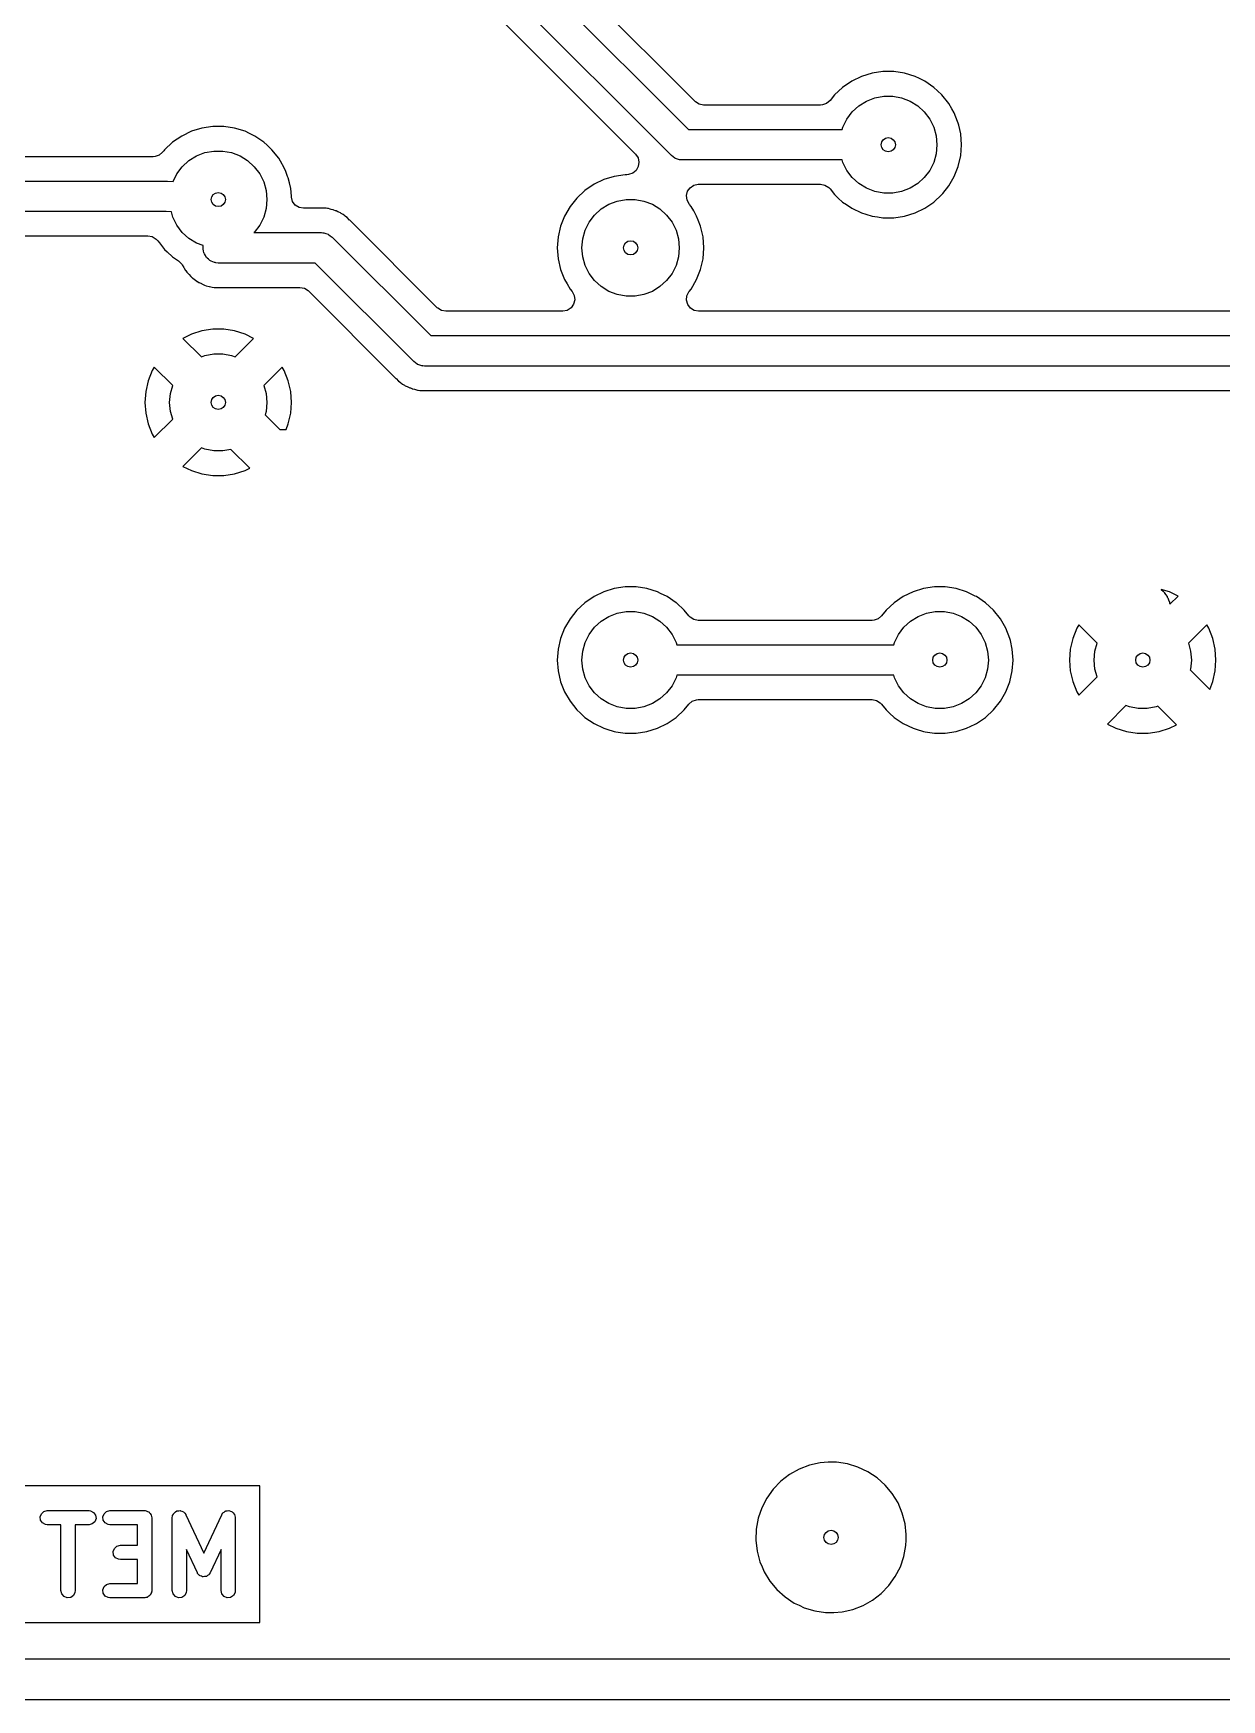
# Model space of a CAD drawing. Extents: x 0.79 to 9.84, y -6.5 to -0.79.
# Drawn here: x 4.108 to 5.261, y -6.496 to -4.879 of the extents above; entities that cross this region are included whole.
import ezdxf

# ---------------------------------------------------------------- set-up
doc = ezdxf.new("R2010")
doc.units = 0
doc.header["$MEASUREMENT"] = 0
doc.layers.add('BLACK', color=7, linetype='CONTINUOUS')

msp = doc.modelspace()

# ---------------------------------------------------------------- linework, layer by layer
at = {"layer": 'BLACK', "linetype": 'CONTINUOUS'}
for p, q in [((4.5794, -4.8085), (4.7435, -4.9726)), ((4.7499, -4.9455), (4.6111, -4.8068)), ((4.727, -4.9978), (4.5587, -4.8296)), ((4.5567, -4.861), (4.6921, -4.9964)), ((4.9019, -4.9258), (4.8931, -4.9318)), ((4.9114, -4.9212), (4.9019, -4.9258)), ((4.9019, -4.9258), (4.9019, -4.9258)), ((4.9216, -4.9181), (4.9114, -4.9212)), ((4.9114, -4.9212), (4.9114, -4.9212)), ((4.9321, -4.9165), (4.9216, -4.9181)), ((4.9216, -4.9181), (4.9216, -4.9181)), ((4.9427, -4.9165), (4.9321, -4.9165)), ((4.9321, -4.9165), (4.9321, -4.9165)), ((4.9532, -4.9181), (4.9427, -4.9165)), ((4.9427, -4.9165), (4.9427, -4.9165)), ((4.9634, -4.9212), (4.9532, -4.9181)), ((4.9532, -4.9181), (4.9532, -4.9181)), ((4.9678, -4.9233), (4.9634, -4.9212)), ((4.9634, -4.9212), (4.9634, -4.9212)), ((4.9634, -4.9212), (4.9634, -4.9212)), ((4.9634, -4.9212), (4.9634, -4.9212)), ((4.9729, -4.9258), (4.9678, -4.9233)), ((4.9817, -4.9318), (4.9729, -4.9258)), ((4.7503, -4.9459), (4.7499, -4.9455)), ((4.7539, -4.9482), (4.7503, -4.9459)), ((4.8809, -4.9446), (4.8776, -4.9474)), ((4.8853, -4.9391), (4.8809, -4.9446)), ((4.8931, -4.9318), (4.8853, -4.9391)), ((4.8931, -4.9318), (4.8931, -4.9318)), ((4.9089, -4.9497), (4.9163, -4.9451)), ((4.9163, -4.9451), (4.9245, -4.942)), ((4.9245, -4.942), (4.933, -4.9404)), ((4.933, -4.9404), (4.9418, -4.9404)), ((4.9418, -4.9404), (4.9503, -4.942)), ((4.9503, -4.942), (4.9585, -4.9451)), ((4.9585, -4.9451), (4.9659, -4.9497)), ((4.9851, -4.935), (4.9817, -4.9318)), ((4.9817, -4.9318), (4.9817, -4.9318)), ((4.9895, -4.9391), (4.9851, -4.935)), ((4.9961, -4.9474), (4.9895, -4.9391)), ((4.7582, -4.949), (4.7539, -4.9482)), ((4.8717, -4.949), (4.7582, -4.949)), ((4.8736, -4.9488), (4.8717, -4.949)), ((4.8776, -4.9474), (4.8736, -4.9488)), ((4.8933, -4.9703), (4.8972, -4.9625)), ((4.8972, -4.9625), (4.9025, -4.9556)), ((4.9025, -4.9556), (4.9089, -4.9497)), ((4.9659, -4.9497), (4.9723, -4.9556)), ((4.9723, -4.9556), (4.9776, -4.9625)), ((4.9776, -4.9625), (4.9815, -4.9703)), ((4.9991, -4.9525), (4.9961, -4.9474)), ((4.9961, -4.9474), (4.9961, -4.9474)), ((4.9961, -4.9474), (4.9961, -4.9474)), ((5.0014, -4.9566), (4.9991, -4.9525)), ((5.0047, -4.9649), (5.0014, -4.9566)), ((5.0014, -4.9566), (5.0014, -4.9566)), ((4.2519, -4.979), (4.2431, -4.985)), ((4.2614, -4.9744), (4.2519, -4.979)), ((4.2519, -4.979), (4.2519, -4.979)), ((4.2716, -4.9712), (4.2614, -4.9744)), ((4.2614, -4.9744), (4.2614, -4.9744)), ((4.2821, -4.9697), (4.2716, -4.9712)), ((4.2716, -4.9712), (4.2716, -4.9712)), ((4.2927, -4.9697), (4.2821, -4.9697)), ((4.2821, -4.9697), (4.2821, -4.9697)), ((4.3032, -4.9712), (4.2927, -4.9697)), ((4.2927, -4.9697), (4.2927, -4.9697)), ((4.3134, -4.9744), (4.3032, -4.9712)), ((4.3032, -4.9712), (4.3032, -4.9712)), ((4.3178, -4.9765), (4.3134, -4.9744)), ((4.3134, -4.9744), (4.3134, -4.9744)), ((4.3134, -4.9744), (4.3134, -4.9744)), ((4.3134, -4.9744), (4.3134, -4.9744)), ((4.3229, -4.979), (4.3178, -4.9765)), ((4.3316, -4.9849), (4.3229, -4.979)), ((4.7435, -4.9726), (4.8927, -4.9726)), ((4.8927, -4.9726), (4.8933, -4.9703)), ((4.9815, -4.9703), (4.9838, -4.9787)), ((4.9838, -4.9787), (4.9846, -4.9874)), ((5.0053, -4.9664), (5.0047, -4.9649)), ((5.0058, -4.9685), (5.0053, -4.9664)), ((5.0077, -4.9768), (5.0058, -4.9685)), ((5.0085, -4.9874), (5.0077, -4.9768)), ((4.2334, -4.9946), (4.2301, -4.9974)), ((4.2345, -4.9932), (4.2334, -4.9946)), ((4.2353, -4.9922), (4.2345, -4.9932)), ((4.2431, -4.985), (4.2353, -4.9922)), ((4.2353, -4.9922), (4.2353, -4.9922)), ((4.2431, -4.985), (4.2431, -4.985)), ((4.2663, -4.9983), (4.2745, -4.9951)), ((4.2745, -4.9951), (4.283, -4.9935)), ((4.283, -4.9935), (4.2918, -4.9935)), ((4.2918, -4.9935), (4.3003, -4.9951)), ((4.3003, -4.9951), (4.3085, -4.9983)), ((4.3317, -4.985), (4.3316, -4.9849)), ((4.3348, -4.9879), (4.3317, -4.985)), ((4.3395, -4.9922), (4.3348, -4.9879)), ((4.3461, -5.0005), (4.3395, -4.9922)), ((4.9846, -4.9874), (4.9838, -4.9961)), ((5.0077, -4.998), (5.0085, -4.9874)), ((4.2242, -4.999), (3.1903, -4.999)), ((4.2261, -4.9988), (4.2242, -4.999)), ((4.2301, -4.9974), (4.2261, -4.9988)), ((4.2472, -5.0157), (4.2525, -5.0087)), ((4.2525, -5.0087), (4.2589, -5.0028)), ((4.2589, -5.0028), (4.2663, -4.9983)), ((4.3085, -4.9983), (4.3159, -5.0028)), ((4.3159, -5.0028), (4.3223, -5.0087)), ((4.3223, -5.0087), (4.3276, -5.0157)), ((4.3478, -5.0034), (4.3461, -5.0005)), ((4.3461, -5.0005), (4.3461, -5.0005)), ((4.3461, -5.0005), (4.3461, -5.0005)), ((4.3514, -5.0097), (4.3478, -5.0034)), ((4.3529, -5.0133), (4.3514, -5.0097)), ((4.3514, -5.0097), (4.3514, -5.0097)), ((4.6921, -4.9964), (4.6946, -5)), ((4.6949, -5.0085), (4.6928, -5.0123)), ((4.6946, -5), (4.6955, -5.0042)), ((4.6955, -5.0042), (4.6949, -5.0085)), ((4.7287, -4.9991), (4.727, -4.9978)), ((4.7304, -5.0004), (4.7287, -4.9991)), ((4.7307, -5.0005), (4.7304, -5.0004)), ((4.7309, -5.0007), (4.7307, -5.0005)), ((4.733, -5.0013), (4.7309, -5.0007)), ((4.735, -5.002), (4.733, -5.0013)), ((4.7354, -5.002), (4.735, -5.002)), ((4.7356, -5.0021), (4.7354, -5.002)), ((4.7359, -5.002), (4.7356, -5.0021)), ((4.7374, -5.0022), (4.7359, -5.002)), ((4.8927, -5.0022), (4.7374, -5.0022)), ((4.8933, -5.0045), (4.8927, -5.0022)), ((4.8972, -5.0123), (4.8933, -5.0045)), ((4.9815, -5.0045), (4.9776, -5.0123)), ((4.9838, -4.9961), (4.9815, -5.0045)), ((5.0014, -5.0182), (5.0053, -5.0084)), ((5.0053, -5.0084), (5.0077, -4.998)), ((3.1717, -5.0226), (4.2374, -5.0226)), ((4.2374, -5.0226), (4.2381, -5.0227)), ((4.2381, -5.0227), (4.2383, -5.0227)), ((4.2383, -5.0227), (4.2436, -5.023)), ((4.2436, -5.023), (4.2472, -5.0157)), ((4.3276, -5.0157), (4.3315, -5.0235)), ((4.3315, -5.0235), (4.3338, -5.0319)), ((4.3547, -5.0181), (4.3529, -5.0133)), ((4.3553, -5.0196), (4.3547, -5.0181)), ((4.3564, -5.0245), (4.3553, -5.0196)), ((4.3577, -5.03), (4.3564, -5.0245)), ((4.6519, -5.0258), (4.6431, -5.0318)), ((4.6614, -5.0212), (4.6519, -5.0258)), ((4.6519, -5.0258), (4.6519, -5.0258)), ((4.6716, -5.0181), (4.6614, -5.0212)), ((4.6614, -5.0212), (4.6614, -5.0212)), ((4.6821, -5.0165), (4.6716, -5.0181)), ((4.6716, -5.0181), (4.6716, -5.0181)), ((4.6838, -5.0165), (4.6821, -5.0165)), ((4.6854, -5.0164), (4.6838, -5.0165)), ((4.6895, -5.015), (4.6854, -5.0164)), ((4.6928, -5.0123), (4.6895, -5.015)), ((4.7452, -5.0291), (4.7489, -5.0267)), ((4.7489, -5.0267), (4.7531, -5.0258)), ((4.7531, -5.0258), (4.7534, -5.0258)), ((4.7534, -5.0258), (4.8717, -5.0258)), ((4.8717, -5.0258), (4.8759, -5.0266)), ((4.8759, -5.0266), (4.8796, -5.0289)), ((4.9025, -5.0192), (4.8972, -5.0123)), ((4.9089, -5.0251), (4.9025, -5.0192)), ((4.9163, -5.0297), (4.9089, -5.0251)), ((4.9659, -5.0251), (4.9585, -5.0297)), ((4.9723, -5.0192), (4.9659, -5.0251)), ((4.9776, -5.0123), (4.9723, -5.0192)), ((4.9904, -5.0347), (4.9961, -5.0274)), ((4.9961, -5.0274), (5.0014, -5.0182)), ((4.9961, -5.0274), (4.9961, -5.0274)), ((4.9961, -5.0274), (4.9961, -5.0274)), ((4.3338, -5.0319), (4.3346, -5.0406)), ((4.3346, -5.0406), (4.3338, -5.0492)), ((4.3583, -5.0374), (4.3577, -5.03)), ((4.3583, -5.0381), (4.3583, -5.0374)), ((4.3583, -5.0383), (4.3583, -5.0381)), ((4.3595, -5.0425), (4.3583, -5.0383)), ((4.3621, -5.0459), (4.3595, -5.0425)), ((4.6353, -5.0391), (4.6287, -5.0474)), ((4.6431, -5.0318), (4.6353, -5.0391)), ((4.6431, -5.0318), (4.6431, -5.0318)), ((4.6663, -5.0451), (4.6745, -5.042)), ((4.6745, -5.042), (4.683, -5.0404)), ((4.683, -5.0404), (4.6918, -5.0404)), ((4.6918, -5.0404), (4.7003, -5.042)), ((4.7003, -5.042), (4.7085, -5.0451)), ((4.7416, -5.0368), (4.7427, -5.0326)), ((4.7422, -5.0411), (4.7416, -5.0368)), ((4.7442, -5.0449), (4.7422, -5.0411)), ((4.7427, -5.0326), (4.7452, -5.0291)), ((4.8796, -5.0289), (4.8809, -5.0302)), ((4.8809, -5.0302), (4.8853, -5.0358)), ((4.8853, -5.0358), (4.8888, -5.0391)), ((4.8888, -5.0391), (4.8931, -5.043)), ((4.8931, -5.043), (4.8967, -5.0454)), ((4.9245, -5.0328), (4.9163, -5.0297)), ((4.933, -5.0344), (4.9245, -5.0328)), ((4.9418, -5.0344), (4.933, -5.0344)), ((4.9503, -5.0328), (4.9418, -5.0344)), ((4.9585, -5.0297), (4.9503, -5.0328)), ((4.9729, -5.049), (4.9817, -5.043)), ((4.9817, -5.043), (4.9895, -5.0358)), ((4.9895, -5.0358), (4.9904, -5.0347)), ((4.2369, -5.0522), (3.1717, -5.0522)), ((4.2419, -5.0525), (4.2369, -5.0522)), ((4.2433, -5.0576), (4.2419, -5.0525)), ((4.2472, -5.0654), (4.2433, -5.0576)), ((4.3315, -5.0576), (4.3276, -5.0654)), ((4.3338, -5.0492), (4.3315, -5.0576)), ((4.3658, -5.0482), (4.3621, -5.0459)), ((4.37, -5.049), (4.3658, -5.0482)), ((4.3842, -5.049), (4.37, -5.049)), ((4.3857, -5.0489), (4.3842, -5.049)), ((4.3861, -5.0489), (4.3857, -5.0489)), ((4.3864, -5.0488), (4.3861, -5.0489)), ((4.3872, -5.0489), (4.3864, -5.0488)), ((4.3864, -5.0488), (4.3864, -5.0488)), ((4.3884, -5.049), (4.3872, -5.0489)), ((4.3893, -5.049), (4.3884, -5.049)), ((4.3913, -5.049), (4.3893, -5.049)), ((4.392, -5.0491), (4.3913, -5.049)), ((4.3913, -5.049), (4.3913, -5.049)), ((4.3935, -5.0493), (4.392, -5.0491)), ((4.3942, -5.0494), (4.3935, -5.0493)), ((4.3961, -5.05), (4.3942, -5.0494)), ((4.3942, -5.0494), (4.3942, -5.0494)), ((4.397, -5.0502), (4.3961, -5.05)), ((4.399, -5.0506), (4.397, -5.0502)), ((4.3996, -5.0509), (4.399, -5.0506)), ((4.399, -5.0506), (4.399, -5.0506)), ((4.399, -5.0506), (4.399, -5.0506)), ((4.401, -5.0514), (4.3996, -5.0509)), ((4.4017, -5.0516), (4.401, -5.0514)), ((4.4035, -5.0525), (4.4017, -5.0516)), ((4.4017, -5.0516), (4.4017, -5.0516)), ((4.4043, -5.0529), (4.4035, -5.0525)), ((4.4061, -5.0536), (4.4043, -5.0529)), ((4.4067, -5.0541), (4.4061, -5.0536)), ((4.4061, -5.0536), (4.4061, -5.0536)), ((4.408, -5.0548), (4.4067, -5.0541)), ((4.4086, -5.0552), (4.408, -5.0548)), ((4.4102, -5.0564), (4.4086, -5.0552)), ((4.4086, -5.0552), (4.4086, -5.0552)), ((4.4109, -5.057), (4.4102, -5.0564)), ((4.4125, -5.0581), (4.4109, -5.057)), ((4.4148, -5.0605), (4.4125, -5.0581)), ((4.6234, -5.0566), (4.6195, -5.0664)), ((4.6287, -5.0474), (4.6234, -5.0566)), ((4.6234, -5.0566), (4.6234, -5.0566)), ((4.6472, -5.0625), (4.6525, -5.0556)), ((4.6525, -5.0556), (4.6589, -5.0497)), ((4.6589, -5.0497), (4.6663, -5.0451)), ((4.7085, -5.0451), (4.7159, -5.0497)), ((4.7159, -5.0497), (4.7223, -5.0556)), ((4.7223, -5.0556), (4.7276, -5.0625)), ((4.7446, -5.0454), (4.7442, -5.0449)), ((4.7461, -5.0474), (4.7446, -5.0454)), ((4.7486, -5.0516), (4.7461, -5.0474)), ((4.7514, -5.0566), (4.7486, -5.0516)), ((4.753, -5.0605), (4.7514, -5.0566)), ((4.7514, -5.0566), (4.7514, -5.0566)), ((4.8967, -5.0454), (4.9019, -5.049)), ((4.9019, -5.049), (4.9019, -5.049)), ((4.9019, -5.049), (4.9019, -5.049)), ((4.9019, -5.049), (4.9114, -5.0536)), ((4.9114, -5.0536), (4.9114, -5.0536)), ((4.9114, -5.0536), (4.9114, -5.0536)), ((4.9114, -5.0536), (4.9155, -5.0548)), ((4.9155, -5.0548), (4.9216, -5.0567)), ((4.9216, -5.0567), (4.9216, -5.0567)), ((4.9216, -5.0567), (4.9216, -5.0567)), ((4.9216, -5.0567), (4.9268, -5.0575)), ((4.9268, -5.0575), (4.9321, -5.0583)), ((4.9321, -5.0583), (4.9321, -5.0583)), ((4.9321, -5.0583), (4.9321, -5.0583)), ((4.9321, -5.0583), (4.9427, -5.0583)), ((4.9427, -5.0583), (4.9532, -5.0567)), ((4.9427, -5.0583), (4.9427, -5.0583)), ((4.9532, -5.0567), (4.9634, -5.0536)), ((4.9634, -5.0536), (4.9729, -5.049)), ((3.1903, -5.0758), (4.2192, -5.0758)), ((4.2192, -5.0758), (4.2234, -5.0766)), ((4.2525, -5.0724), (4.2472, -5.0654)), ((4.2589, -5.0783), (4.2525, -5.0724)), ((4.3223, -5.0724), (4.322, -5.0726)), ((4.322, -5.0726), (4.3874, -5.0726)), ((4.3276, -5.0654), (4.3223, -5.0724)), ((4.3874, -5.0726), (4.3889, -5.0728)), ((4.3889, -5.0728), (4.3892, -5.0728)), ((4.3892, -5.0728), (4.3894, -5.0728)), ((4.3894, -5.0728), (4.3898, -5.0728)), ((4.3898, -5.0728), (4.3918, -5.0735)), ((4.3918, -5.0735), (4.3939, -5.0741)), ((4.3939, -5.0741), (4.3941, -5.0743)), ((4.3941, -5.0743), (4.3944, -5.0744)), ((4.3944, -5.0744), (4.3961, -5.0757)), ((4.3961, -5.0757), (4.3978, -5.077)), ((4.415, -5.0607), (4.4148, -5.0605)), ((4.4999, -5.1455), (4.415, -5.0607)), ((4.6195, -5.0664), (4.6171, -5.0768)), ((4.641, -5.0787), (4.6433, -5.0703)), ((4.6433, -5.0703), (4.6472, -5.0625)), ((4.7276, -5.0625), (4.7315, -5.0703)), ((4.7315, -5.0703), (4.7338, -5.0787)), ((4.7553, -5.0664), (4.753, -5.0605)), ((4.7577, -5.0768), (4.7553, -5.0664)), ((4.2234, -5.0766), (4.2271, -5.0789)), ((4.2271, -5.0789), (4.2283, -5.0803)), ((4.2283, -5.0803), (4.2284, -5.0803)), ((4.2284, -5.0803), (4.2287, -5.0806)), ((4.2287, -5.0806), (4.2287, -5.0806)), ((4.2287, -5.0806), (4.2303, -5.0827)), ((4.2303, -5.0827), (4.2353, -5.0889)), ((4.2353, -5.0889), (4.2379, -5.0913)), ((4.2379, -5.0913), (4.2431, -5.0961)), ((4.2663, -5.0828), (4.2589, -5.0783)), ((4.2726, -5.0853), (4.2663, -5.0828)), ((4.2726, -5.0874), (4.2726, -5.0853)), ((4.2727, -5.088), (4.2726, -5.0874)), ((4.2727, -5.0886), (4.2727, -5.088)), ((4.2731, -5.0904), (4.2727, -5.0886)), ((4.2734, -5.0922), (4.2731, -5.0904)), ((4.2737, -5.0927), (4.2734, -5.0922)), ((4.2739, -5.0933), (4.2737, -5.0927)), ((4.3978, -5.077), (4.4935, -5.1726)), ((4.6171, -5.0768), (4.6163, -5.0874)), ((4.6163, -5.0874), (4.6171, -5.098)), ((4.6402, -5.0874), (4.641, -5.0787)), ((4.641, -5.0961), (4.6402, -5.0874)), ((4.7338, -5.0787), (4.7346, -5.0874)), ((4.7346, -5.0874), (4.7338, -5.0961)), ((4.7585, -5.0874), (4.7577, -5.0768)), ((4.7577, -5.098), (4.7585, -5.0874)), ((4.2431, -5.0961), (4.2489, -5.1001)), ((4.2489, -5.1001), (4.252, -5.1032)), ((4.252, -5.1032), (4.2524, -5.1039)), ((4.2524, -5.1039), (4.2524, -5.1039)), ((4.2524, -5.1039), (4.2541, -5.1066)), ((4.2541, -5.1066), (4.2544, -5.1072)), ((4.2544, -5.1072), (4.2557, -5.1095)), ((4.2749, -5.0949), (4.2739, -5.0933)), ((4.2758, -5.0965), (4.2749, -5.0949)), ((4.2762, -5.0969), (4.2758, -5.0965)), ((4.2765, -5.0974), (4.2762, -5.0969)), ((4.278, -5.0985), (4.2765, -5.0974)), ((4.2793, -5.0998), (4.278, -5.0985)), ((4.2799, -5.1), (4.2793, -5.0998)), ((4.2804, -5.1004), (4.2799, -5.1)), ((4.2821, -5.101), (4.2804, -5.1004)), ((4.2838, -5.1017), (4.2821, -5.101)), ((4.2844, -5.1018), (4.2838, -5.1017)), ((4.285, -5.102), (4.2844, -5.1018)), ((4.2874, -5.1022), (4.285, -5.102)), ((4.3813, -5.1022), (4.2874, -5.1022)), ((4.477, -5.1978), (4.3813, -5.1022)), ((4.6171, -5.098), (4.6195, -5.1084)), ((4.6195, -5.1084), (4.6234, -5.1182)), ((4.6433, -5.1045), (4.641, -5.0961)), ((4.6472, -5.1123), (4.6433, -5.1045)), ((4.7315, -5.1045), (4.7276, -5.1123)), ((4.7338, -5.0961), (4.7315, -5.1045)), ((4.7514, -5.1182), (4.7553, -5.1084)), ((4.7553, -5.1084), (4.7577, -5.098)), ((4.2557, -5.1095), (4.2558, -5.1095)), ((4.2558, -5.1095), (4.2568, -5.111)), ((4.2568, -5.111), (4.2569, -5.111)), ((4.2569, -5.111), (4.2569, -5.111)), ((4.2569, -5.111), (4.2587, -5.1129)), ((4.2587, -5.1129), (4.2591, -5.1134)), ((4.2591, -5.1134), (4.2608, -5.1154)), ((4.2608, -5.1154), (4.2609, -5.1154)), ((4.2609, -5.1154), (4.2622, -5.1166)), ((4.2622, -5.1166), (4.2623, -5.1167)), ((4.2623, -5.1167), (4.2644, -5.1182)), ((4.2644, -5.1182), (4.2649, -5.1185)), ((4.2649, -5.1185), (4.267, -5.1202)), ((4.267, -5.1202), (4.2671, -5.1202)), ((4.2671, -5.1202), (4.2686, -5.1211)), ((4.2686, -5.1211), (4.2687, -5.1212)), ((4.2687, -5.1212), (4.2711, -5.1222)), ((4.2711, -5.1222), (4.2716, -5.1224)), ((4.2716, -5.1224), (4.274, -5.1236)), ((4.274, -5.1236), (4.2741, -5.1236)), ((4.2741, -5.1236), (4.2758, -5.1242)), ((4.2758, -5.1242), (4.2758, -5.1242)), ((4.2758, -5.1242), (4.2784, -5.1248)), ((4.2784, -5.1248), (4.279, -5.1249)), ((4.279, -5.1249), (4.2816, -5.1256)), ((4.6234, -5.1182), (4.6234, -5.1182)), ((4.6234, -5.1182), (4.6258, -5.1224)), ((4.6258, -5.1224), (4.6287, -5.1274)), ((4.6525, -5.1192), (4.6472, -5.1123)), ((4.6589, -5.1251), (4.6525, -5.1192)), ((4.7223, -5.1192), (4.7159, -5.1251)), ((4.7276, -5.1123), (4.7223, -5.1192)), ((4.7461, -5.1274), (4.7514, -5.1182)), ((4.2816, -5.1256), (4.2816, -5.1256)), ((4.2816, -5.1256), (4.2834, -5.1258)), ((4.2834, -5.1258), (4.2835, -5.1258)), ((4.2835, -5.1258), (4.2861, -5.1258)), ((4.2861, -5.1258), (4.2867, -5.1258)), ((4.2867, -5.1258), (4.2894, -5.126)), ((4.2894, -5.1259), (4.2912, -5.1258)), ((4.2894, -5.126), (4.2894, -5.1259)), ((4.2894, -5.126), (4.2894, -5.126)), ((4.2894, -5.126), (4.2894, -5.126)), ((4.2912, -5.1258), (4.3666, -5.1258)), ((4.3666, -5.1258), (4.3709, -5.1266)), ((4.3709, -5.1266), (4.3745, -5.1289)), ((4.3745, -5.1289), (4.3749, -5.1293)), ((4.3749, -5.1293), (4.4598, -5.2141)), ((4.6287, -5.1274), (4.6306, -5.1299)), ((4.6306, -5.1299), (4.6326, -5.1337)), ((4.6332, -5.138), (4.6321, -5.1422)), ((4.6326, -5.1337), (4.6332, -5.138)), ((4.6663, -5.1297), (4.6589, -5.1251)), ((4.6745, -5.1328), (4.6663, -5.1297)), ((4.683, -5.1344), (4.6745, -5.1328)), ((4.6918, -5.1344), (4.683, -5.1344)), ((4.7003, -5.1328), (4.6918, -5.1344)), ((4.7085, -5.1297), (4.7003, -5.1328)), ((4.7159, -5.1251), (4.7085, -5.1297)), ((4.7417, -5.1383), (4.7421, -5.134)), ((4.7429, -5.1425), (4.7417, -5.1383)), ((4.7421, -5.134), (4.744, -5.1301)), ((4.744, -5.1301), (4.7442, -5.1299)), ((4.7442, -5.1299), (4.7461, -5.1274)), ((4.5003, -5.1459), (4.4999, -5.1455)), ((4.5039, -5.1482), (4.5003, -5.1459)), ((4.5082, -5.149), (4.5039, -5.1482)), ((4.6214, -5.149), (4.5082, -5.149)), ((4.6217, -5.149), (4.6214, -5.149)), ((4.626, -5.1481), (4.6217, -5.149)), ((4.6296, -5.1457), (4.626, -5.1481)), ((4.6321, -5.1422), (4.6296, -5.1457)), ((4.7455, -5.1459), (4.7429, -5.1425)), ((4.7491, -5.1482), (4.7455, -5.1459)), ((4.7534, -5.149), (4.7491, -5.1482)), ((5.3342, -5.149), (4.7534, -5.149)), ((4.2614, -5.1712), (4.2531, -5.1753)), ((4.2716, -5.1681), (4.2614, -5.1712)), ((4.2614, -5.1712), (4.2614, -5.1712)), ((4.2821, -5.1665), (4.2716, -5.1681)), ((4.2716, -5.1681), (4.2716, -5.1681)), ((4.2927, -5.1665), (4.2821, -5.1665)), ((4.3032, -5.1681), (4.2927, -5.1665)), ((4.3134, -5.1712), (4.3032, -5.1681)), ((4.3032, -5.1681), (4.3032, -5.1681)), ((4.3217, -5.1753), (4.3134, -5.1712)), ((4.3134, -5.1712), (4.3134, -5.1712)), ((4.4935, -5.1726), (5.3374, -5.1726)), ((4.2531, -5.1753), (4.2711, -5.1933)), ((4.3037, -5.1933), (4.3217, -5.1753)), ((4.2253, -5.2032), (4.2234, -5.2066)), ((4.2432, -5.221), (4.2253, -5.2032)), ((4.2711, -5.1933), (4.2745, -5.192)), ((4.2745, -5.192), (4.283, -5.1904)), ((4.283, -5.1904), (4.2918, -5.1904)), ((4.2918, -5.1904), (4.3003, -5.192)), ((4.3003, -5.192), (4.3037, -5.1933)), ((4.3495, -5.2032), (4.3316, -5.221)), ((4.3514, -5.2066), (4.3495, -5.2032)), ((4.4787, -5.1991), (4.477, -5.1978)), ((4.4804, -5.2004), (4.4787, -5.1991)), ((4.4807, -5.2005), (4.4804, -5.2004)), ((4.4809, -5.2007), (4.4807, -5.2005)), ((4.483, -5.2013), (4.4809, -5.2007)), ((4.485, -5.202), (4.483, -5.2013)), ((4.4854, -5.202), (4.485, -5.202)), ((4.4856, -5.2021), (4.4854, -5.202)), ((4.4859, -5.202), (4.4856, -5.2021)), ((4.4874, -5.2022), (4.4859, -5.202)), ((5.3313, -5.2022), (4.4874, -5.2022)), ((4.2195, -5.2165), (4.2171, -5.2268)), ((4.2234, -5.2066), (4.2195, -5.2165)), ((4.2234, -5.2066), (4.2234, -5.2066)), ((4.241, -5.2287), (4.2432, -5.221)), ((4.3316, -5.221), (4.3338, -5.2287)), ((4.3553, -5.2165), (4.3514, -5.2066)), ((4.3577, -5.2268), (4.3553, -5.2165)), ((4.4598, -5.2141), (4.46, -5.2143)), ((4.46, -5.2143), (4.4623, -5.2167)), ((4.4623, -5.2167), (4.4623, -5.2167)), ((4.4623, -5.2167), (4.4639, -5.2178)), ((4.4639, -5.2178), (4.4646, -5.2184)), ((4.4646, -5.2184), (4.4662, -5.2196)), ((4.4662, -5.2196), (4.4668, -5.22)), ((4.4668, -5.22), (4.4681, -5.2207)), ((4.4681, -5.2207), (4.4687, -5.2212)), ((4.4687, -5.2212), (4.4687, -5.2212)), ((4.4687, -5.2212), (4.4687, -5.2212)), ((4.4687, -5.2212), (4.4687, -5.2212)), ((4.4687, -5.2212), (4.4705, -5.2219)), ((4.4705, -5.2219), (4.4713, -5.2223)), ((4.2171, -5.2268), (4.2163, -5.2374)), ((4.2163, -5.2374), (4.2171, -5.248)), ((4.2402, -5.2374), (4.241, -5.2287)), ((4.241, -5.2461), (4.2402, -5.2374)), ((4.3338, -5.2287), (4.3346, -5.2374)), ((4.3346, -5.2374), (4.3338, -5.2461)), ((4.3585, -5.2374), (4.3577, -5.2268)), ((4.3577, -5.248), (4.3585, -5.2374)), ((4.4713, -5.2223), (4.4731, -5.2233)), ((4.4731, -5.2233), (4.4738, -5.2234)), ((4.4738, -5.2234), (4.4752, -5.2239)), ((4.4752, -5.2239), (4.4755, -5.2241)), ((4.4755, -5.2241), (4.4758, -5.2242)), ((4.4758, -5.2242), (4.4763, -5.2243)), ((4.4763, -5.2243), (4.4778, -5.2246)), ((4.4778, -5.2246), (4.4787, -5.2248)), ((4.4787, -5.2248), (4.4806, -5.2254)), ((4.4806, -5.2254), (4.4809, -5.2254)), ((4.4809, -5.2254), (4.4813, -5.2255)), ((4.4813, -5.2255), (4.4828, -5.2257)), ((4.4828, -5.2257), (4.4835, -5.2258)), ((4.4835, -5.2258), (4.4835, -5.2258)), ((4.4835, -5.2258), (4.4855, -5.2258)), ((4.4855, -5.2258), (4.4864, -5.2258)), ((4.4864, -5.2258), (4.4866, -5.2259)), ((4.4866, -5.2259), (4.4884, -5.226)), ((4.4884, -5.226), (4.4891, -5.2259)), ((4.4891, -5.2259), (4.4906, -5.2258)), ((4.4906, -5.2258), (5.3166, -5.2258)), ((4.2171, -5.248), (4.2195, -5.2583)), ((4.2253, -5.2716), (4.2432, -5.2538)), ((4.2432, -5.2538), (4.241, -5.2461)), ((4.3338, -5.2461), (4.3329, -5.2495)), ((4.3329, -5.2495), (4.3472, -5.2638)), ((4.3553, -5.2583), (4.3577, -5.248)), ((4.2195, -5.2583), (4.2234, -5.2682)), ((4.2234, -5.2682), (4.2234, -5.2682)), ((4.2234, -5.2682), (4.2253, -5.2716)), ((4.3472, -5.2638), (4.3532, -5.2638)), ((4.3532, -5.2638), (4.3553, -5.2583)), ((4.2711, -5.2815), (4.2531, -5.2995)), ((4.2745, -5.2828), (4.2711, -5.2815)), ((4.283, -5.2844), (4.2745, -5.2828)), ((4.2918, -5.2844), (4.283, -5.2844)), ((4.2996, -5.283), (4.2918, -5.2844)), ((4.3179, -5.3013), (4.2996, -5.283)), ((4.2531, -5.2995), (4.2614, -5.3036)), ((4.3134, -5.3036), (4.3179, -5.3013)), ((4.2614, -5.3036), (4.2716, -5.3067)), ((4.2716, -5.3067), (4.2716, -5.3067)), ((4.2716, -5.3067), (4.2821, -5.3083)), ((4.2821, -5.3083), (4.2821, -5.3083)), ((4.2821, -5.3083), (4.2927, -5.3083)), ((4.2927, -5.3083), (4.3032, -5.3067)), ((4.2927, -5.3083), (4.2927, -5.3083)), ((4.3032, -5.3067), (4.3134, -5.3036)), ((4.3032, -5.3067), (4.3032, -5.3067)), ((4.3134, -5.3036), (4.3134, -5.3036)), ((4.6431, -5.4318), (4.6353, -5.4391)), ((4.6519, -5.4258), (4.6431, -5.4318)), ((4.6431, -5.4318), (4.6431, -5.4318)), ((4.6614, -5.4212), (4.6519, -5.4258)), ((4.6519, -5.4258), (4.6519, -5.4258)), ((4.6716, -5.4181), (4.6614, -5.4212)), ((4.6614, -5.4212), (4.6614, -5.4212)), ((4.6821, -5.4165), (4.6716, -5.4181)), ((4.6716, -5.4181), (4.6716, -5.4181)), ((4.6927, -5.4165), (4.6821, -5.4165)), ((4.6821, -5.4165), (4.6821, -5.4165)), ((4.7032, -5.4181), (4.6927, -5.4165)), ((4.6927, -5.4165), (4.6927, -5.4165)), ((4.7134, -5.4212), (4.7032, -5.4181)), ((4.7032, -5.4181), (4.7032, -5.4181)), ((4.7164, -5.4227), (4.7134, -5.4212)), ((4.7134, -5.4212), (4.7134, -5.4212)), ((4.7134, -5.4212), (4.7134, -5.4212)), ((4.7134, -5.4212), (4.7134, -5.4212)), ((4.7229, -5.4258), (4.7164, -5.4227)), ((4.7317, -5.4318), (4.7229, -5.4258)), ((4.7318, -5.4319), (4.7317, -5.4318)), ((4.7317, -5.4318), (4.7317, -5.4318)), ((4.7395, -5.4391), (4.7318, -5.4319)), ((4.9431, -5.4318), (4.9353, -5.4391)), ((4.9519, -5.4258), (4.9431, -5.4318)), ((4.9431, -5.4318), (4.9431, -5.4318)), ((4.9614, -5.4212), (4.9519, -5.4258)), ((4.9519, -5.4258), (4.9519, -5.4258)), ((4.9716, -5.4181), (4.9614, -5.4212)), ((4.9614, -5.4212), (4.9614, -5.4212)), ((4.9821, -5.4165), (4.9716, -5.4181)), ((4.9716, -5.4181), (4.9716, -5.4181)), ((4.9927, -5.4165), (4.9821, -5.4165)), ((4.9821, -5.4165), (4.9821, -5.4165)), ((5.0032, -5.4181), (4.9927, -5.4165)), ((4.9927, -5.4165), (4.9927, -5.4165)), ((5.0134, -5.4212), (5.0032, -5.4181)), ((5.0032, -5.4181), (5.0032, -5.4181)), ((5.0164, -5.4227), (5.0134, -5.4212)), ((5.0134, -5.4212), (5.0134, -5.4212)), ((5.0134, -5.4212), (5.0134, -5.4212)), ((5.0134, -5.4212), (5.0134, -5.4212)), ((5.0217, -5.4253), (5.0164, -5.4227)), ((5.0229, -5.4258), (5.0217, -5.4253)), ((5.0317, -5.4318), (5.0229, -5.4258)), ((5.0318, -5.4319), (5.0317, -5.4318)), ((5.0317, -5.4318), (5.0317, -5.4318)), ((5.0395, -5.4391), (5.0318, -5.4319)), ((5.2102, -5.4212), (5.2022, -5.4188)), ((5.2022, -5.4188), (5.2041, -5.4207)), ((5.2041, -5.4207), (5.2046, -5.4213)), ((5.2046, -5.4213), (5.2051, -5.4218)), ((5.2051, -5.4218), (5.2064, -5.4237)), ((5.2064, -5.4237), (5.2079, -5.4256)), ((5.2079, -5.4256), (5.2081, -5.4263)), ((5.2081, -5.4263), (5.2086, -5.4269)), ((5.2086, -5.4269), (5.2093, -5.4291)), ((5.2093, -5.4291), (5.2102, -5.4313)), ((5.2186, -5.4253), (5.2102, -5.4212)), ((5.2102, -5.4212), (5.2102, -5.4212)), ((5.2102, -5.4313), (5.2103, -5.432)), ((5.2103, -5.432), (5.2106, -5.4327)), ((5.2106, -5.4332), (5.2186, -5.4253)), ((4.6287, -5.4474), (4.6234, -5.4566)), ((4.6353, -5.4391), (4.6287, -5.4474)), ((4.6589, -5.4497), (4.6663, -5.4451)), ((4.6663, -5.4451), (4.6745, -5.442)), ((4.6745, -5.442), (4.683, -5.4404)), ((4.683, -5.4404), (4.6918, -5.4404)), ((4.6918, -5.4404), (4.7003, -5.442)), ((4.7003, -5.442), (4.7085, -5.4451)), ((4.7085, -5.4451), (4.7159, -5.4497)), ((4.7439, -5.4446), (4.7395, -5.4391)), ((4.7452, -5.4459), (4.7439, -5.4446)), ((4.7489, -5.4482), (4.7452, -5.4459)), ((4.7531, -5.449), (4.7489, -5.4482)), ((4.9276, -5.4474), (4.9236, -5.4488)), ((4.9309, -5.4446), (4.9276, -5.4474)), ((4.9353, -5.4391), (4.9309, -5.4446)), ((4.9589, -5.4497), (4.9663, -5.4451)), ((4.9663, -5.4451), (4.9745, -5.442)), ((4.9745, -5.442), (4.983, -5.4404)), ((4.983, -5.4404), (4.9918, -5.4404)), ((4.9918, -5.4404), (5.0003, -5.442)), ((5.0003, -5.442), (5.0085, -5.4451)), ((5.0085, -5.4451), (5.0159, -5.4497)), ((5.0461, -5.4474), (5.0395, -5.4391)), ((5.0474, -5.4496), (5.0461, -5.4474)), ((5.0461, -5.4474), (5.0461, -5.4474)), ((5.0461, -5.4474), (5.0461, -5.4474)), ((5.2106, -5.4327), (5.2106, -5.4332)), ((4.6234, -5.4566), (4.6195, -5.4664)), ((4.6234, -5.4566), (4.6234, -5.4566)), ((4.6433, -5.4703), (4.6472, -5.4625)), ((4.6472, -5.4625), (4.6525, -5.4556)), ((4.6525, -5.4556), (4.6589, -5.4497)), ((4.7159, -5.4497), (4.7223, -5.4556)), ((4.7223, -5.4556), (4.7276, -5.4625)), ((4.7276, -5.4625), (4.7315, -5.4703)), ((4.9217, -5.449), (4.7531, -5.449)), ((4.9236, -5.4488), (4.9217, -5.449)), ((4.9433, -5.4703), (4.9472, -5.4625)), ((4.9472, -5.4625), (4.9525, -5.4556)), ((4.9525, -5.4556), (4.9589, -5.4497)), ((5.0159, -5.4497), (5.0223, -5.4556)), ((5.0223, -5.4556), (5.0276, -5.4625)), ((5.0276, -5.4625), (5.0315, -5.4703)), ((5.0514, -5.4566), (5.0474, -5.4496)), ((5.0553, -5.4664), (5.0514, -5.4566)), ((5.0514, -5.4566), (5.0514, -5.4566)), ((5.1202, -5.4566), (5.1163, -5.4665)), ((5.1222, -5.4532), (5.1202, -5.4566)), ((5.1202, -5.4566), (5.1202, -5.4566)), ((5.14, -5.471), (5.1222, -5.4532)), ((5.2463, -5.4532), (5.2285, -5.471)), ((5.2483, -5.4566), (5.2463, -5.4532)), ((5.2522, -5.4665), (5.2483, -5.4566)), ((4.6171, -5.4768), (4.6163, -5.4874)), ((4.6195, -5.4664), (4.6171, -5.4768)), ((4.6402, -5.4874), (4.641, -5.4787)), ((4.641, -5.4787), (4.6433, -5.4703)), ((4.7315, -5.4703), (4.7321, -5.4726)), ((4.7321, -5.4726), (4.9427, -5.4726)), ((4.9427, -5.4726), (4.9433, -5.4703)), ((5.0315, -5.4703), (5.0338, -5.4787)), ((5.0338, -5.4787), (5.0346, -5.4874)), ((5.0558, -5.4683), (5.0553, -5.4664)), ((5.0577, -5.4768), (5.0558, -5.4683)), ((5.0585, -5.4874), (5.0577, -5.4768)), ((5.114, -5.4768), (5.1132, -5.4874)), ((5.1163, -5.4665), (5.114, -5.4768)), ((5.137, -5.4874), (5.1378, -5.4787)), ((5.1378, -5.4787), (5.14, -5.471)), ((5.2285, -5.471), (5.2307, -5.4787)), ((5.2307, -5.4787), (5.2315, -5.4874)), ((5.2545, -5.4768), (5.2522, -5.4665)), ((5.2553, -5.4874), (5.2545, -5.4768)), ((4.6163, -5.4874), (4.6171, -5.498)), ((4.641, -5.4961), (4.6402, -5.4874)), ((4.6433, -5.5045), (4.641, -5.4961)), ((5.0338, -5.4961), (5.0315, -5.5045)), ((5.0346, -5.4874), (5.0338, -5.4961)), ((5.0577, -5.498), (5.0585, -5.4874)), ((5.1132, -5.4874), (5.114, -5.498)), ((5.1378, -5.4961), (5.137, -5.4874)), ((5.14, -5.5038), (5.1378, -5.4961)), ((5.2307, -5.4961), (5.2304, -5.497)), ((5.2315, -5.4874), (5.2307, -5.4961)), ((5.2545, -5.498), (5.2553, -5.4874)), ((4.6171, -5.498), (4.6195, -5.5084)), ((4.6195, -5.5084), (4.6234, -5.5182)), ((4.6472, -5.5123), (4.6433, -5.5045)), ((4.6525, -5.5192), (4.6472, -5.5123)), ((4.7276, -5.5123), (4.7223, -5.5192)), ((4.7315, -5.5045), (4.7276, -5.5123)), ((4.7321, -5.5022), (4.7315, -5.5045)), ((4.9427, -5.5022), (4.7321, -5.5022)), ((4.9433, -5.5045), (4.9427, -5.5022)), ((4.9472, -5.5123), (4.9433, -5.5045)), ((4.9525, -5.5192), (4.9472, -5.5123)), ((5.0276, -5.5123), (5.0223, -5.5192)), ((5.0315, -5.5045), (5.0276, -5.5123)), ((5.0514, -5.5182), (5.0553, -5.5084)), ((5.0553, -5.5084), (5.0577, -5.498)), ((5.114, -5.498), (5.1163, -5.5083)), ((5.1163, -5.5083), (5.1202, -5.5182)), ((5.1222, -5.5216), (5.14, -5.5038)), ((5.2304, -5.497), (5.2492, -5.5158)), ((5.2492, -5.5158), (5.2522, -5.5083)), ((5.2522, -5.5083), (5.2545, -5.498)), ((4.6234, -5.5182), (4.6234, -5.5182)), ((4.6234, -5.5182), (4.6287, -5.5274)), ((4.6287, -5.5274), (4.6353, -5.5358)), ((4.6589, -5.5251), (4.6525, -5.5192)), ((4.6663, -5.5297), (4.6589, -5.5251)), ((4.7159, -5.5251), (4.7085, -5.5297)), ((4.7223, -5.5192), (4.7159, -5.5251)), ((4.7439, -5.5302), (4.7472, -5.5274)), ((4.7472, -5.5274), (4.7513, -5.526)), ((4.7513, -5.526), (4.7531, -5.5258)), ((4.7531, -5.5258), (4.9217, -5.5258)), ((4.9217, -5.5258), (4.9259, -5.5266)), ((4.9259, -5.5266), (4.9296, -5.5289)), ((4.9296, -5.5289), (4.9309, -5.5302)), ((4.9589, -5.5251), (4.9525, -5.5192)), ((4.9663, -5.5297), (4.9589, -5.5251)), ((5.0159, -5.5251), (5.0085, -5.5297)), ((5.0223, -5.5192), (5.0159, -5.5251)), ((5.0395, -5.5358), (5.0461, -5.5274)), ((5.0461, -5.5274), (5.0514, -5.5182)), ((5.1202, -5.5182), (5.1202, -5.5182)), ((5.1202, -5.5182), (5.1222, -5.5216)), ((4.6353, -5.5358), (4.6387, -5.5389)), ((4.6387, -5.5389), (4.6431, -5.543)), ((4.6431, -5.543), (4.6431, -5.543)), ((4.6431, -5.543), (4.6519, -5.549)), ((4.6745, -5.5328), (4.6663, -5.5297)), ((4.683, -5.5344), (4.6745, -5.5328)), ((4.6918, -5.5344), (4.683, -5.5344)), ((4.7003, -5.5328), (4.6918, -5.5344)), ((4.7085, -5.5297), (4.7003, -5.5328)), ((4.7229, -5.549), (4.7317, -5.543)), ((4.7317, -5.543), (4.7395, -5.5358)), ((4.7395, -5.5358), (4.7439, -5.5302)), ((4.9309, -5.5302), (4.9353, -5.5358)), ((4.9353, -5.5358), (4.9387, -5.5389)), ((4.9387, -5.5389), (4.9431, -5.543)), ((4.9431, -5.543), (4.9431, -5.543)), ((4.9431, -5.543), (4.9519, -5.549)), ((4.9745, -5.5328), (4.9663, -5.5297)), ((4.983, -5.5344), (4.9745, -5.5328)), ((4.9918, -5.5344), (4.983, -5.5344)), ((5.0003, -5.5328), (4.9918, -5.5344)), ((5.0085, -5.5297), (5.0003, -5.5328)), ((5.0229, -5.549), (5.0317, -5.543)), ((5.0317, -5.543), (5.0395, -5.5358)), ((5.168, -5.5315), (5.15, -5.5495)), ((5.1713, -5.5328), (5.168, -5.5315)), ((5.1799, -5.5344), (5.1713, -5.5328)), ((5.1886, -5.5344), (5.1799, -5.5344)), ((5.1972, -5.5328), (5.1886, -5.5344)), ((5.1988, -5.5322), (5.1972, -5.5328)), ((5.2169, -5.5503), (5.1988, -5.5322)), ((4.6519, -5.549), (4.6519, -5.549)), ((4.6519, -5.549), (4.6519, -5.549)), ((4.6519, -5.549), (4.6614, -5.5536)), ((4.6614, -5.5536), (4.6614, -5.5536)), ((4.6614, -5.5536), (4.6614, -5.5536)), ((4.6614, -5.5536), (4.6643, -5.5544)), ((4.6643, -5.5544), (4.6716, -5.5567)), ((4.6716, -5.5567), (4.6716, -5.5567)), ((4.6716, -5.5567), (4.6716, -5.5567)), ((4.6716, -5.5567), (4.6731, -5.5569)), ((4.6731, -5.5569), (4.6821, -5.5583)), ((4.6821, -5.5583), (4.6821, -5.5583)), ((4.6821, -5.5583), (4.6821, -5.5583)), ((4.6821, -5.5583), (4.6927, -5.5583)), ((4.6927, -5.5583), (4.7032, -5.5567)), ((4.6927, -5.5583), (4.6927, -5.5583)), ((4.7032, -5.5567), (4.7134, -5.5536)), ((4.7134, -5.5536), (4.7229, -5.549)), ((4.9519, -5.549), (4.9519, -5.549)), ((4.9519, -5.549), (4.9519, -5.549)), ((4.9519, -5.549), (4.9614, -5.5536)), ((4.9614, -5.5536), (4.9614, -5.5536)), ((4.9614, -5.5536), (4.9614, -5.5536)), ((4.9614, -5.5536), (4.9643, -5.5544)), ((4.9643, -5.5544), (4.9716, -5.5567)), ((4.9716, -5.5567), (4.9716, -5.5567)), ((4.9716, -5.5567), (4.9716, -5.5567)), ((4.9716, -5.5567), (4.9731, -5.5569)), ((4.9731, -5.5569), (4.9821, -5.5583)), ((4.9821, -5.5583), (4.9821, -5.5583)), ((4.9821, -5.5583), (4.9821, -5.5583)), ((4.9821, -5.5583), (4.9927, -5.5583)), ((4.9927, -5.5583), (5.0032, -5.5567)), ((4.9927, -5.5583), (4.9927, -5.5583)), ((5.0032, -5.5567), (5.0134, -5.5536)), ((5.0134, -5.5536), (5.0217, -5.5495)), ((5.0217, -5.5495), (5.0229, -5.549)), ((5.15, -5.5495), (5.1583, -5.5536)), ((5.1583, -5.5536), (5.1684, -5.5567)), ((5.1684, -5.5567), (5.1684, -5.5567)), ((5.1684, -5.5567), (5.1789, -5.5583)), ((5.1789, -5.5583), (5.1789, -5.5583)), ((5.1789, -5.5583), (5.1896, -5.5583)), ((5.1896, -5.5583), (5.2001, -5.5567)), ((5.1896, -5.5583), (5.1896, -5.5583)), ((5.2001, -5.5567), (5.2102, -5.5536)), ((5.2001, -5.5567), (5.2001, -5.5567)), ((5.2102, -5.5536), (5.2169, -5.5503)), ((5.2102, -5.5536), (5.2102, -5.5536)), ((4.8509, -6.2724), (4.8416, -6.2777)), ((4.8608, -6.2686), (4.8509, -6.2724)), ((4.8509, -6.2724), (4.8509, -6.2724)), ((4.8713, -6.2663), (4.8608, -6.2686)), ((4.8792, -6.2657), (4.8713, -6.2663)), ((4.8713, -6.2663), (4.8713, -6.2663)), ((4.8872, -6.2657), (4.8792, -6.2657)), ((4.8792, -6.2657), (4.8792, -6.2657)), ((4.8978, -6.2673), (4.8872, -6.2657)), ((4.8872, -6.2657), (4.8872, -6.2657)), ((4.908, -6.2704), (4.8978, -6.2673)), ((4.9176, -6.2749), (4.908, -6.2704)), ((4.3277, -6.2887), (1.9681, -6.2887)), ((4.3277, -6.3413), (4.3277, -6.2887)), ((4.8331, -6.2842), (4.8257, -6.2919)), ((4.8416, -6.2777), (4.8331, -6.2842)), ((4.9265, -6.2808), (4.9176, -6.2749)), ((4.9176, -6.2749), (4.9176, -6.2749)), ((4.9345, -6.2879), (4.9265, -6.2808)), ((4.9265, -6.2808), (4.9265, -6.2808)), ((4.9413, -6.2961), (4.9345, -6.2879)), ((4.9345, -6.2879), (4.9345, -6.2879)), ((4.8195, -6.3005), (4.8147, -6.31)), ((4.8257, -6.2919), (4.8195, -6.3005)), ((4.9469, -6.3052), (4.9413, -6.2961)), ((4.951, -6.315), (4.9469, -6.3052)), ((4.1146, -6.3186), (4.1158, -6.3156)), ((4.115, -6.3219), (4.1146, -6.3186)), ((4.1158, -6.3156), (4.1183, -6.3134)), ((4.1183, -6.3134), (4.1215, -6.3126)), ((4.1215, -6.3126), (4.162, -6.3126)), ((4.162, -6.3126), (4.1636, -6.3128)), ((4.1636, -6.3128), (4.1665, -6.3143)), ((4.1665, -6.3143), (4.1684, -6.317)), ((4.1688, -6.3203), (4.1676, -6.3234)), ((4.1684, -6.317), (4.1688, -6.3203)), ((4.1754, -6.3186), (4.1766, -6.3156)), ((4.1758, -6.3219), (4.1754, -6.3186)), ((4.1766, -6.3156), (4.179, -6.3134)), ((4.179, -6.3134), (4.1822, -6.3126)), ((4.1822, -6.3126), (4.216, -6.3126)), ((4.216, -6.3126), (4.2166, -6.3127)), ((4.2166, -6.3127), (4.2168, -6.3126)), ((4.2168, -6.3126), (4.217, -6.3127)), ((4.217, -6.3127), (4.2176, -6.3128)), ((4.2176, -6.3128), (4.2187, -6.3134)), ((4.2187, -6.3134), (4.2199, -6.3138)), ((4.2199, -6.3138), (4.2202, -6.3141)), ((4.2202, -6.3141), (4.2205, -6.3143)), ((4.2205, -6.3143), (4.2212, -6.3153)), ((4.2212, -6.3153), (4.2221, -6.3163)), ((4.2221, -6.3163), (4.2222, -6.3167)), ((4.2222, -6.3167), (4.2224, -6.317)), ((4.2224, -6.317), (4.2226, -6.3183)), ((4.2226, -6.3183), (4.2229, -6.3195)), ((4.2229, -6.3195), (4.2229, -6.3903)), ((4.2428, -6.3195), (4.243, -6.3178)), ((4.2428, -6.3903), (4.2428, -6.3195)), ((4.243, -6.3178), (4.2431, -6.3177)), ((4.2431, -6.3175), (4.2439, -6.3162)), ((4.2431, -6.3177), (4.2431, -6.3175)), ((4.2439, -6.3162), (4.2446, -6.3149)), ((4.2446, -6.3149), (4.2447, -6.3148)), ((4.2447, -6.3148), (4.2448, -6.3147)), ((4.2448, -6.3147), (4.246, -6.3139)), ((4.246, -6.3139), (4.2473, -6.313)), ((4.2473, -6.313), (4.2474, -6.313)), ((4.2474, -6.313), (4.2476, -6.3129)), ((4.2476, -6.3129), (4.2491, -6.3128)), ((4.2491, -6.3128), (4.2505, -6.3126)), ((4.2505, -6.3126), (4.2507, -6.3127)), ((4.2507, -6.3127), (4.2509, -6.3127)), ((4.2509, -6.3127), (4.2522, -6.3133)), ((4.2522, -6.3133), (4.2536, -6.3138)), ((4.2536, -6.3138), (4.2537, -6.3139)), ((4.2537, -6.3139), (4.2539, -6.314)), ((4.2539, -6.314), (4.2548, -6.3152)), ((4.2548, -6.3152), (4.2558, -6.3163)), ((4.2558, -6.3163), (4.2559, -6.3164)), ((4.2559, -6.3164), (4.256, -6.3166)), ((4.256, -6.3166), (4.2733, -6.3538)), ((4.2733, -6.3538), (4.2907, -6.3166)), ((4.2907, -6.3166), (4.2916, -6.3151)), ((4.2916, -6.3151), (4.2917, -6.315)), ((4.2917, -6.315), (4.2918, -6.3149)), ((4.2918, -6.3149), (4.293, -6.3141)), ((4.293, -6.3141), (4.2942, -6.3131)), ((4.2942, -6.3131), (4.2944, -6.3131)), ((4.2944, -6.3131), (4.2945, -6.313)), ((4.2945, -6.313), (4.296, -6.3128)), ((4.296, -6.3128), (4.2975, -6.3126)), ((4.2975, -6.3126), (4.2976, -6.3126)), ((4.2976, -6.3126), (4.2978, -6.3126)), ((4.2978, -6.3126), (4.2992, -6.3132)), ((4.2992, -6.3132), (4.3006, -6.3136)), ((4.3006, -6.3136), (4.3007, -6.3137)), ((4.3007, -6.3137), (4.3009, -6.3138)), ((4.3009, -6.3138), (4.3019, -6.3149)), ((4.3019, -6.3149), (4.3029, -6.316)), ((4.3029, -6.316), (4.303, -6.3161)), ((4.303, -6.3161), (4.3031, -6.3163)), ((4.3031, -6.3163), (4.3034, -6.3177)), ((4.3034, -6.3177), (4.3038, -6.3191)), ((4.3038, -6.3191), (4.3038, -6.3193)), ((4.3038, -6.3193), (4.3039, -6.3195)), ((4.3039, -6.3195), (4.3039, -6.3903)), ((4.8112, -6.3201), (4.8093, -6.3306)), ((4.8147, -6.31), (4.8112, -6.3201)), ((4.8112, -6.3201), (4.8112, -6.3201)), ((4.9537, -6.3253), (4.951, -6.315)), ((4.1169, -6.3246), (4.115, -6.3219)), ((4.1198, -6.3262), (4.1169, -6.3246)), ((4.1215, -6.3264), (4.1198, -6.3262)), ((4.1348, -6.3264), (4.1215, -6.3264)), ((4.1348, -6.3903), (4.1348, -6.3264)), ((4.162, -6.3264), (4.1486, -6.3264)), ((4.1486, -6.3264), (4.1486, -6.3903)), ((4.1652, -6.3256), (4.162, -6.3264)), ((4.1676, -6.3234), (4.1652, -6.3256)), ((4.1777, -6.3246), (4.1758, -6.3219)), ((4.1806, -6.3262), (4.1777, -6.3246)), ((4.1822, -6.3264), (4.1806, -6.3262)), ((4.2091, -6.3264), (4.1822, -6.3264)), ((4.2091, -6.3463), (4.2091, -6.3264)), ((4.8093, -6.3306), (4.8089, -6.3413)), ((4.8093, -6.3306), (4.8093, -6.3306)), ((4.9549, -6.3359), (4.9537, -6.3253)), ((4.9547, -6.3413), (4.9549, -6.3359)), ((4.1855, -6.3524), (4.1867, -6.3493)), ((4.1859, -6.3557), (4.1855, -6.3524)), ((4.1867, -6.3493), (4.1891, -6.3471)), ((4.1891, -6.3471), (4.1924, -6.3463)), ((4.1924, -6.3463), (4.2091, -6.3463)), ((4.2671, -6.373), (4.2566, -6.3505)), ((4.2566, -6.3505), (4.2566, -6.3903)), ((4.2901, -6.3505), (4.2796, -6.373)), ((4.2901, -6.3903), (4.2901, -6.3505)), ((4.3277, -6.4211), (4.3277, -6.3413)), ((4.8089, -6.3413), (4.8089, -6.3413)), ((4.8089, -6.3413), (4.8101, -6.3519)), ((4.8101, -6.3519), (4.8101, -6.3519)), ((4.8101, -6.3519), (4.8114, -6.3571)), ((4.9526, -6.3571), (4.9545, -6.3466)), ((4.9545, -6.3466), (4.9547, -6.3413)), ((4.1878, -6.3584), (4.1859, -6.3557)), ((4.1907, -6.3599), (4.1878, -6.3584)), ((4.1924, -6.3601), (4.1907, -6.3599)), ((4.2091, -6.3601), (4.1924, -6.3601)), ((4.2091, -6.3834), (4.2091, -6.3601)), ((4.8114, -6.3571), (4.8128, -6.3622)), ((4.8128, -6.3622), (4.8149, -6.3672)), ((4.8149, -6.3672), (4.8169, -6.372)), ((4.9442, -6.3766), (4.9491, -6.3672)), ((4.9491, -6.3672), (4.9526, -6.3571)), ((4.1766, -6.3864), (4.179, -6.3842)), ((4.179, -6.3842), (4.1822, -6.3834)), ((4.1822, -6.3834), (4.2091, -6.3834)), ((4.2673, -6.3733), (4.2671, -6.373)), ((4.2674, -6.3736), (4.2673, -6.3733)), ((4.2683, -6.3745), (4.2674, -6.3736)), ((4.2692, -6.3756), (4.2683, -6.3745)), ((4.2695, -6.3757), (4.2692, -6.3756)), ((4.2697, -6.3759), (4.2695, -6.3757)), ((4.271, -6.3763), (4.2697, -6.3759)), ((4.2722, -6.3769), (4.271, -6.3763)), ((4.2725, -6.3769), (4.2722, -6.3769)), ((4.2728, -6.377), (4.2725, -6.3769)), ((4.2741, -6.3767), (4.2728, -6.377)), ((4.2755, -6.3766), (4.2741, -6.3767)), ((4.2758, -6.3765), (4.2755, -6.3766)), ((4.2761, -6.3764), (4.2758, -6.3765)), ((4.2771, -6.3756), (4.2761, -6.3764)), ((4.2783, -6.3749), (4.2771, -6.3756)), ((4.2784, -6.3746), (4.2783, -6.3749)), ((4.2787, -6.3744), (4.2784, -6.3746)), ((4.2796, -6.373), (4.2787, -6.3744)), ((4.8169, -6.372), (4.8169, -6.372)), ((4.8169, -6.372), (4.8225, -6.3811)), ((4.8225, -6.3811), (4.8293, -6.3893)), ((4.9306, -6.393), (4.938, -6.3853)), ((4.938, -6.3853), (4.9442, -6.3766)), ((4.1356, -6.3935), (4.1348, -6.3903)), ((4.1378, -6.396), (4.1356, -6.3935)), ((4.1409, -6.3972), (4.1378, -6.396)), ((4.1442, -6.3968), (4.1409, -6.3972)), ((4.1469, -6.3949), (4.1442, -6.3968)), ((4.1484, -6.392), (4.1469, -6.3949)), ((4.1486, -6.3903), (4.1484, -6.392)), ((4.1754, -6.3895), (4.1766, -6.3864)), ((4.1758, -6.3928), (4.1754, -6.3895)), ((4.1777, -6.3955), (4.1758, -6.3928)), ((4.1806, -6.397), (4.1777, -6.3955)), ((4.1822, -6.3972), (4.1806, -6.397)), ((4.216, -6.3972), (4.1822, -6.3972)), ((4.2172, -6.3969), (4.216, -6.3972)), ((4.2184, -6.3968), (4.2172, -6.3969)), ((4.2188, -6.3965), (4.2184, -6.3968)), ((4.2192, -6.3964), (4.2188, -6.3965)), ((4.2201, -6.3956), (4.2192, -6.3964)), ((4.2211, -6.3949), (4.2201, -6.3956)), ((4.2213, -6.3945), (4.2211, -6.3949)), ((4.2216, -6.3942), (4.2213, -6.3945)), ((4.2221, -6.3931), (4.2216, -6.3942)), ((4.2227, -6.392), (4.2221, -6.3931)), ((4.2228, -6.3912), (4.2227, -6.3914)), ((4.2227, -6.3914), (4.2227, -6.392)), ((4.2229, -6.3903), (4.2228, -6.391)), ((4.2228, -6.391), (4.2228, -6.3912)), ((4.2436, -6.3935), (4.2428, -6.3903)), ((4.2458, -6.396), (4.2436, -6.3935)), ((4.2489, -6.3972), (4.2458, -6.396)), ((4.2522, -6.3968), (4.2489, -6.3972)), ((4.2549, -6.3949), (4.2522, -6.3968)), ((4.2564, -6.392), (4.2549, -6.3949)), ((4.2566, -6.3903), (4.2564, -6.392)), ((4.2909, -6.3935), (4.2901, -6.3903)), ((4.293, -6.396), (4.2909, -6.3935)), ((4.2961, -6.3972), (4.293, -6.396)), ((4.2994, -6.3968), (4.2961, -6.3972)), ((4.3021, -6.3949), (4.2994, -6.3968)), ((4.3037, -6.392), (4.3021, -6.3949)), ((4.3039, -6.3903), (4.3037, -6.392)), ((4.8293, -6.3893), (4.8372, -6.3964)), ((4.8372, -6.3964), (4.8372, -6.3964)), ((4.8372, -6.3964), (4.8372, -6.3964)), ((4.8372, -6.3964), (4.8461, -6.4023)), ((4.8461, -6.4023), (4.8461, -6.4023)), ((4.8461, -6.4023), (4.8461, -6.4023)), ((4.8461, -6.4023), (4.851, -6.4045)), ((4.9129, -6.4047), (4.9222, -6.3995)), ((4.9222, -6.3995), (4.9306, -6.393)), ((4.851, -6.4045), (4.8558, -6.4068)), ((4.8558, -6.4068), (4.866, -6.4099)), ((4.866, -6.4099), (4.8766, -6.4114)), ((4.8766, -6.4114), (4.8766, -6.4114)), ((4.8766, -6.4114), (4.8846, -6.4114)), ((4.8846, -6.4114), (4.8925, -6.4109)), ((4.8925, -6.4109), (4.9029, -6.4085)), ((4.8925, -6.4109), (4.8925, -6.4109)), ((4.8925, -6.4109), (4.8925, -6.4109)), ((4.9029, -6.4085), (4.9129, -6.4047)), ((1.9681, -6.4211), (4.3277, -6.4211)), ((9.7914, -6.4567), (0.8385, -6.4567)), ((9.8425, -6.4961), (0.7874, -6.4961))]:
    msp.add_line(p, q, dxfattribs=at)
at = {"layer": 'BLACK'}
for centre in [(4.9374, -4.9874), (4.2874, -5.0406), (4.6874, -5.0874), (4.2874, -5.2374), (4.6874, -5.4874), (4.9874, -5.4874), (5.1843, -5.4874), (4.8819, -6.3386)]:
    msp.add_circle(centre, 0.00689, dxfattribs=at)

doc.saveas('drawing.dxf')
